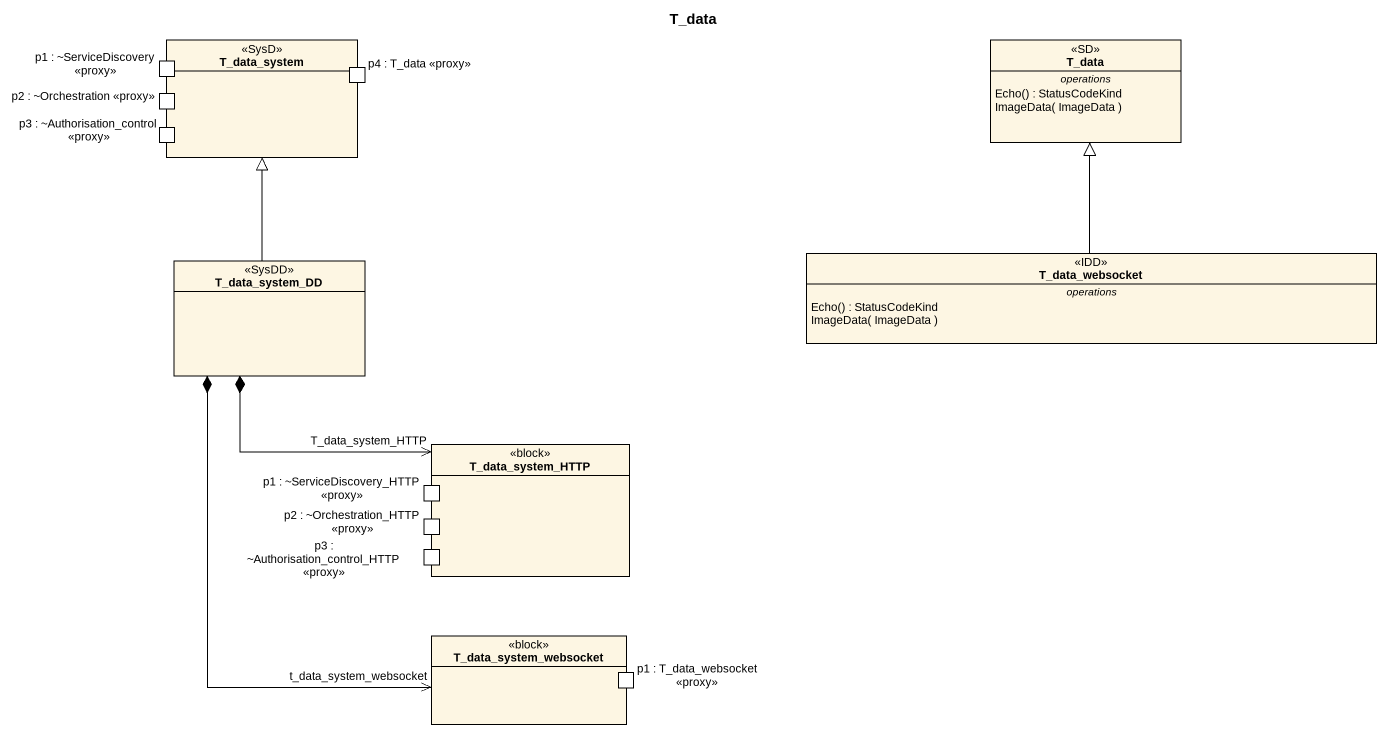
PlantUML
@startuml
title T_data
allowmixing
hide circle
hide empty members
rectangle T_data_system <<SysD>> {
  port "p1 : ~ServiceDiscovery <<proxy>>" as p1_ServiceDiscovery_proxy
  port "p2 : ~Orchestration <<proxy>>" as p2_Orchestration_proxy
  port "p4 : T_data <<proxy>>" as p4_T_data_proxy
  port "p3 : ~Authorisation_control <<proxy>>" as p3_Authorisation_control
}
class T_data <<SD>> {
  -- operations --
  Echo() : StatusCodeKind
  ImageData( ImageData )
}
class T_data_system_DD <<SysDD>>
class T_data_websocket <<IDD>> {
  -- operations --
  Echo() : StatusCodeKind
  ImageData( ImageData )
}
rectangle T_data_system_HTTP <<block>> {
  port "p1 : ~ServiceDiscovery_HTTP <<proxy>>" as p1_ServiceDiscovery_HTTP
  port "p2 : ~Orchestration_HTTP <<proxy>>" as p2_Orchestration_HTTP_proxy
  port "p3 : ~Authorisation_control_HTTP <<proxy>>" as p3_Authorisation_control_2
}
rectangle T_data_system_websocket <<block>> {
  port "p1 : T_data_websocket <<proxy>>" as p1_T_data_websocket_proxy
}
T_data_system_DD -up-|> T_data_system
T_data_system_DD *--> "T_data_system_HTTP" T_data_system_HTTP
T_data_system_DD *--> "t_data_system_websocket" T_data_system_websocket
T_data_websocket -up-|> T_data
@enduml
